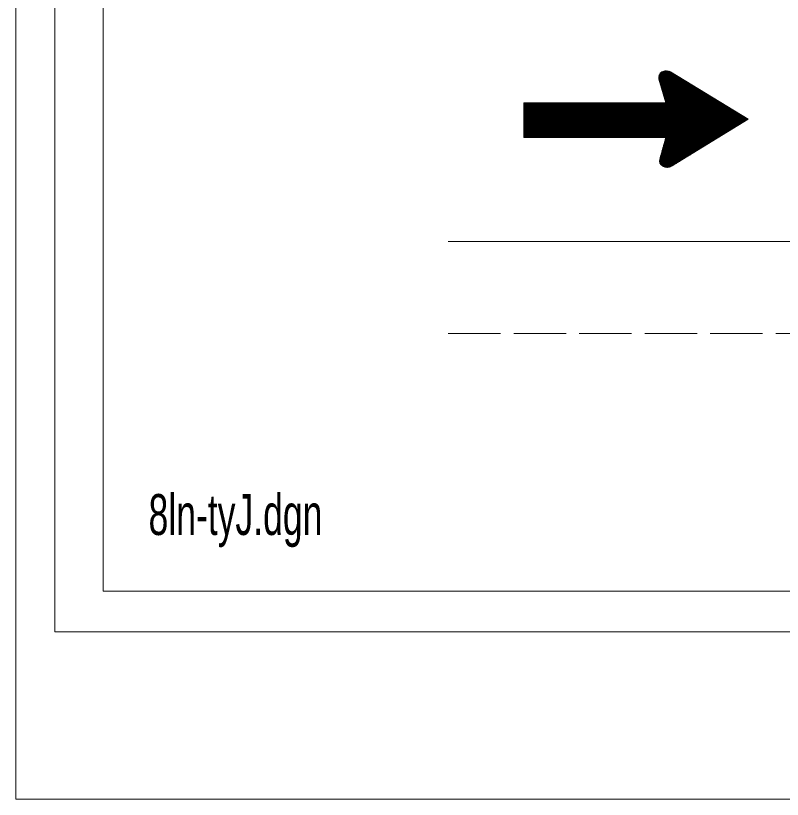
# Model space of a CAD drawing. Extents: x -431 to 1137, y -360 to 204.
# Drawn here: x 410.9 to 542.6, y -356.5 to -222 of the extents above; entities that cross this region are included whole.
import ezdxf

# ---------------------------------------------------------------- set-up
doc = ezdxf.new("R2010")
doc.units = 0
doc.header["$LTSCALE"] = 1.5
doc.linetypes.add('LONG_DASHED', pattern=[7.5, 6, -1.5])
doc.layers.add('1', color=7, linetype='Continuous', lineweight=13)

msp = doc.modelspace()

# ---------------------------------------------------------------- linework, layer by layer
at = {"layer": '1'}
for p, q in [((522.657, -231.39), (521.378, -232.54)), ((522.817, -231.424), (521.378, -232.711)), ((522.465, -231.424), (521.378, -232.364)), ((522.973, -231.456), (521.422, -232.816)), ((523.099, -231.495), (521.422, -232.959)), ((522.218, -231.495), (521.463, -232.183)), ((523.22, -231.528), (521.463, -233.064)), ((523.34, -231.567), (521.538, -233.207)), ((523.462, -231.638), (521.538, -233.311)), ((523.542, -231.704), (521.578, -233.41)), ((523.663, -231.776), (521.623, -233.52)), ((521.861, -231.666), (521.664, -231.836)), ((523.743, -231.814), (521.664, -233.685)), ((523.895, -231.875), (521.704, -233.763)), ((523.975, -231.941), (521.749, -233.906)), ((524.057, -232.018), (521.781, -234.01)), ((524.142, -232.05), (521.781, -234.11)), ((524.258, -232.122), (521.825, -234.247)), ((524.343, -232.227), (521.861, -234.389)), ((524.454, -232.266), (521.901, -234.494)), ((524.575, -232.298), (521.901, -234.599)), ((524.655, -232.364), (521.981, -234.741)), ((524.736, -232.436), (522.016, -234.847)), ((524.856, -232.508), (522.016, -234.983)), ((524.978, -232.54), (522.103, -235.089)), ((525.053, -232.645), (522.103, -235.231)), ((525.174, -232.711), (522.142, -235.33)), ((525.259, -232.751), (522.218, -235.435)), ((523.417, -231.638), (536.712, -239.772)), ((526.569, -233.559), (515.873, -242.908)), ((526.69, -233.619), (516.073, -242.908)), ((526.766, -233.685), (516.234, -242.908)), ((526.85, -233.724), (516.386, -242.908)), ((526.966, -233.801), (516.552, -242.908)), ((527.053, -233.867), (516.713, -242.908)), ((527.169, -233.934), (516.875, -242.908)), ((527.289, -234.01), (517.075, -242.908)), ((527.365, -234.043), (517.232, -242.908)), ((527.491, -234.11), (517.428, -242.908)), ((525.365, -232.816), (522.218, -235.545)), ((525.456, -232.855), (522.263, -235.678)), ((525.577, -232.926), (522.303, -235.788)), ((525.658, -232.992), (522.303, -235.886)), ((525.738, -233.036), (522.369, -236.03)), ((525.859, -233.103), (522.369, -236.135)), ((525.97, -233.207), (522.414, -236.277)), ((526.091, -233.24), (522.465, -236.377)), ((526.166, -233.311), (522.495, -236.524)), ((526.292, -233.344), (522.54, -236.629)), ((526.367, -233.41), (522.58, -236.762)), ((526.488, -233.52), (522.62, -236.833)), ((527.566, -234.18), (517.584, -242.908)), ((527.692, -234.247), (517.756, -242.908)), ((527.808, -234.323), (517.907, -242.908)), ((527.884, -234.362), (518.108, -242.908)), ((527.969, -234.389), (518.274, -242.908)), ((528.05, -234.455), (518.476, -242.908)), ((528.171, -234.561), (518.632, -242.908)), ((528.286, -234.599), (518.783, -242.908)), ((528.408, -234.676), (518.954, -242.908)), ((528.482, -234.741), (519.111, -242.908)), ((528.563, -234.808), (519.307, -242.908)), ((528.684, -234.885), (519.468, -242.908)), ((528.804, -234.907), (519.625, -242.908)), ((528.885, -234.983), (519.82, -242.908)), ((529.001, -235.056), (519.988, -242.908)), ((529.087, -235.089), (520.143, -242.908)), ((529.207, -235.154), (520.349, -242.908)), ((529.283, -235.231), (520.501, -242.908)), ((529.404, -235.304), (520.666, -242.908)), ((529.484, -235.369), (520.868, -242.908)), ((529.606, -235.402), (520.984, -242.908)), ((529.681, -235.468), (521.18, -242.908)), ((529.807, -235.545), (521.346, -242.908)), ((529.923, -235.611), (521.538, -242.908)), ((529.999, -235.678), (521.704, -242.908)), ((531.877, -236.833), (521.825, -245.627)), ((530.12, -235.716), (521.901, -242.908)), ((531.801, -236.762), (521.901, -245.49)), ((531.721, -236.69), (521.935, -245.248)), ((530.21, -235.788), (522.016, -242.908)), ((531.524, -236.591), (522.016, -244.829)), ((531.605, -236.657), (522.016, -245.072)), ((531.398, -236.524), (522.103, -244.653)), ((531.323, -236.448), (522.177, -244.444)), ((530.286, -235.853), (522.218, -242.908)), ((531.248, -236.377), (522.218, -244.268)), ((531.081, -236.344), (522.303, -244.021)), ((530.402, -235.886), (522.369, -242.908)), ((531.001, -236.277), (522.369, -243.85)), ((530.925, -236.245), (522.414, -243.635)), ((530.754, -236.135), (522.465, -243.426)), ((530.678, -236.107), (522.495, -243.261)), ((530.522, -235.964), (522.58, -242.908)), ((530.603, -236.03), (522.58, -243.007)), ((505.054, -236.938), (498.19, -242.908)), ((504.904, -236.938), (498.19, -242.798)), ((504.737, -236.938), (498.19, -242.628)), ((504.581, -236.938), (498.19, -242.485)), ((504.38, -236.938), (498.19, -242.303)), ((504.214, -236.938), (498.19, -242.133)), ((504.012, -236.938), (498.19, -242.039)), ((503.861, -236.938), (498.19, -241.891)), ((503.699, -236.938), (498.19, -241.719)), ((503.534, -236.938), (498.19, -241.582)), ((503.377, -236.938), (498.19, -241.406)), ((503.221, -236.938), (498.19, -241.263)), ((503.019, -236.938), (498.19, -241.088)), ((502.819, -236.938), (498.19, -240.95)), ((502.668, -236.938), (498.19, -240.845)), ((502.461, -236.938), (498.19, -240.669)), ((502.341, -236.938), (498.19, -240.537)), ((502.144, -236.938), (498.19, -240.355)), ((501.983, -236.938), (498.19, -240.217)), ((501.786, -236.938), (498.19, -240.041)), ((501.665, -236.938), (498.19, -239.904)), ((501.464, -236.938), (498.19, -239.772)), ((501.313, -236.938), (498.19, -239.623)), ((501.106, -236.938), (498.19, -239.453)), ((500.985, -236.938), (498.19, -239.342)), ((500.783, -236.938), (498.19, -239.166)), ((500.588, -236.938), (498.19, -239.034)), ((500.461, -236.938), (498.19, -238.858)), ((500.27, -236.938), (498.19, -238.721)), ((500.105, -236.938), (498.19, -238.578)), ((499.943, -236.938), (498.19, -238.401)), ((499.747, -236.938), (498.19, -238.263)), ((499.59, -236.938), (498.19, -238.121)), ((499.389, -236.938), (498.19, -237.945)), ((499.228, -236.938), (498.19, -237.812)), ((499.067, -236.938), (498.19, -237.669)), ((498.916, -236.938), (498.19, -237.499)), ((498.745, -236.938), (498.19, -237.395)), ((498.548, -236.938), (498.19, -237.218)), ((498.346, -236.938), (498.19, -237.075)), ((498.231, -236.938), (498.19, -236.938)), ((505.262, -236.938), (498.346, -242.908)), ((505.412, -236.938), (498.548, -242.908)), ((505.574, -236.938), (498.745, -242.908)), ((505.734, -236.938), (498.916, -242.908)), ((505.926, -236.938), (499.026, -242.908)), ((506.093, -236.938), (499.228, -242.908)), ((506.254, -236.938), (499.389, -242.908)), ((506.45, -236.938), (499.59, -242.908)), ((506.606, -236.938), (499.747, -242.908)), ((506.777, -236.938), (499.943, -242.908)), ((506.979, -236.938), (500.105, -242.908)), ((507.129, -236.938), (500.27, -242.908)), ((507.301, -236.938), (500.461, -242.908)), ((507.487, -236.938), (500.588, -242.908)), ((507.609, -236.938), (500.783, -242.908)), ((507.809, -236.938), (500.985, -242.908)), ((507.965, -236.938), (501.106, -242.908)), ((508.132, -236.938), (501.313, -242.908)), ((508.333, -236.938), (501.464, -242.908)), ((508.489, -236.938), (501.665, -242.908)), ((508.691, -236.938), (501.786, -242.908)), ((508.847, -236.938), (501.983, -242.908)), ((509.008, -236.938), (502.144, -242.908)), ((509.169, -236.938), (502.309, -242.908)), ((509.371, -236.938), (502.461, -242.908)), ((509.527, -236.938), (502.668, -242.908)), ((509.688, -236.938), (502.819, -242.908)), ((509.894, -236.938), (503.019, -242.908)), ((510.041, -236.938), (503.181, -242.908)), ((510.247, -236.938), (503.377, -242.908)), ((510.373, -236.938), (503.534, -242.908)), ((510.559, -236.938), (503.699, -242.908)), ((510.721, -236.938), (503.861, -242.908)), ((510.927, -236.938), (504.012, -242.908)), ((511.083, -236.938), (504.214, -242.908)), ((511.249, -236.938), (504.38, -242.908)), ((511.4, -236.938), (504.581, -242.908)), ((511.601, -236.938), (504.692, -242.908)), ((511.763, -236.938), (504.904, -242.908)), ((511.918, -236.938), (505.054, -242.908)), ((512.121, -236.938), (505.262, -242.908)), ((512.241, -236.938), (505.412, -242.908)), ((512.398, -236.938), (505.574, -242.908)), ((512.599, -236.938), (505.734, -242.908)), ((512.795, -236.938), (505.926, -242.908)), ((512.966, -236.938), (506.093, -242.908)), ((513.152, -236.938), (506.254, -242.908)), ((513.32, -236.938), (506.45, -242.908)), ((513.475, -236.938), (506.606, -242.908)), ((513.642, -236.938), (506.777, -242.908)), ((513.833, -236.938), (506.928, -242.908)), ((513.999, -236.938), (507.129, -242.908)), ((514.155, -236.938), (507.301, -242.908)), ((514.361, -236.938), (507.487, -242.908)), ((514.513, -236.938), (507.609, -242.908)), ((514.638, -236.938), (507.809, -242.908)), ((514.835, -236.938), (507.925, -242.908)), ((515.037, -236.938), (508.132, -242.908)), ((515.193, -236.938), (508.333, -242.908)), ((515.359, -236.938), (508.489, -242.908)), ((515.515, -236.938), (508.691, -242.908)), ((515.716, -236.938), (508.847, -242.908)), ((515.873, -236.938), (509.008, -242.908)), ((516.073, -236.938), (509.169, -242.908)), ((516.234, -236.938), (509.371, -242.908)), ((516.386, -236.938), (509.527, -242.908)), ((516.552, -236.938), (509.688, -242.908)), ((516.713, -236.938), (509.894, -242.908)), ((516.875, -236.938), (510.041, -242.908)), ((517.075, -236.938), (510.202, -242.908)), ((517.232, -236.938), (510.373, -242.908)), ((517.428, -236.938), (510.559, -242.908)), ((517.584, -236.938), (510.721, -242.908)), ((517.756, -236.938), (510.927, -242.908)), ((517.907, -236.938), (511.038, -242.908)), ((518.108, -236.938), (511.249, -242.908)), ((518.309, -236.938), (511.4, -242.908)), ((518.476, -236.938), (511.601, -242.908)), ((518.632, -236.938), (511.763, -242.908)), ((518.783, -236.938), (511.918, -242.908)), ((518.954, -236.938), (512.08, -242.908)), ((519.111, -236.938), (512.241, -242.908)), ((519.307, -236.938), (512.398, -242.908)), ((519.468, -236.938), (512.599, -242.908)), ((519.625, -236.938), (512.795, -242.908)), ((519.82, -236.938), (512.966, -242.908)), ((520.021, -236.938), (513.152, -242.908)), ((520.143, -236.938), (513.32, -242.908)), ((520.349, -236.938), (513.475, -242.908)), ((520.545, -236.938), (513.642, -242.908)), ((520.666, -236.938), (513.833, -242.908)), ((520.868, -236.938), (513.999, -242.908)), ((520.984, -236.938), (514.155, -242.908)), ((521.18, -236.938), (514.361, -242.908)), ((521.346, -236.938), (514.513, -242.908)), ((521.538, -236.938), (514.638, -242.908)), ((521.704, -236.938), (514.835, -242.908)), ((521.901, -236.938), (515.037, -242.908)), ((522.016, -236.938), (515.193, -242.908)), ((522.218, -236.938), (515.359, -242.908)), ((522.369, -236.938), (515.515, -242.908)), ((522.58, -236.938), (515.716, -242.908)), ((532.401, -237.153), (521.538, -246.639)), ((532.517, -237.18), (521.538, -246.81)), ((532.603, -237.251), (521.538, -246.953)), ((532.719, -237.323), (521.538, -247.096)), ((532.839, -237.395), (521.538, -247.195)), ((532.325, -237.114), (521.578, -246.431)), ((532.92, -237.422), (521.623, -247.339)), ((532.204, -237.003), (521.664, -246.249)), ((532.994, -237.499), (521.664, -247.448)), ((532.114, -236.938), (521.704, -246.051)), ((533.081, -237.598), (521.749, -247.515)), ((531.998, -236.905), (521.781, -245.87)), ((533.196, -237.631), (521.781, -247.581)), ((533.317, -237.736), (521.901, -247.685)), ((533.438, -237.736), (521.981, -247.757)), ((533.518, -237.812), (522.062, -247.861)), ((533.635, -237.879), (522.177, -247.895)), ((533.751, -237.945), (522.303, -247.933)), ((533.841, -237.989), (522.414, -248)), ((533.916, -238.094), (522.58, -248)), ((534.038, -238.16), (522.696, -248.032)), ((534.118, -238.192), (522.863, -248.032)), ((534.193, -238.263), (523.099, -248)), ((534.32, -238.291), (523.34, -247.933)), ((534.44, -238.401), (523.774, -247.685)), ((534.551, -238.44), (524.343, -247.339)), ((534.632, -238.473), (524.936, -246.992)), ((534.722, -238.578), (525.486, -246.601)), ((534.834, -238.643), (526.091, -246.287)), ((534.949, -238.688), (526.69, -245.94)), ((535.08, -238.753), (527.253, -245.556)), ((535.15, -238.787), (527.808, -245.209)), ((535.237, -238.858), (528.408, -244.829)), ((535.312, -238.918), (529.001, -244.504)), ((535.433, -238.996), (529.53, -244.13)), ((535.513, -239.067), (530.12, -243.81)), ((535.674, -239.139), (530.678, -243.426)), ((535.714, -239.204), (531.323, -243.084)), ((535.836, -239.249), (531.877, -242.7)), ((535.952, -239.315), (532.441, -242.347)), ((536.067, -239.381), (532.994, -242)), ((536.193, -239.453), (533.594, -241.648)), ((536.269, -239.48), (534.193, -241.302)), ((536.712, -239.772), (523.578, -247.823)), ((536.344, -239.557), (534.753, -240.916)), ((536.435, -239.623), (535.312, -240.603)), ((536.555, -239.662), (535.911, -240.217)), ((536.632, -239.728), (536.511, -239.865)), ((485.218, -260.733), (844.464, -260.733))]:
    msp.add_line(p, q, dxfattribs=at)
at = {"layer": '1', "linetype": 'LONG_DASHED'}
msp.add_line((485.218, -276.543), (844.464, -276.543), dxfattribs=at)
at = {"layer": '1'}
for points in [[(1136.948, 204.458), (1136.948, -356.542), (410.948, -356.542), (410.948, 204.458)], [(417.678, -327.767), (1129.232, -327.767), (1129.232, 197.875), (417.678, 197.875)], [(1121.794, 190.258), (425.998, 190.258), (425.998, -320.784), (1121.794, -320.784)]]:
    msp.add_lwpolyline(points, close=True, dxfattribs=at)
msp.add_lwpolyline([(521.538, -246.601), (522.62, -242.908), (498.19, -242.908), (498.19, -236.938), (522.62, -236.938), (521.422, -232.855)], dxfattribs=at)
for centre, major_axis, start_param, end_param in [((522.679, -232.564), (1.302, 0), 0.9596776, 3.3984012), ((522.809, -246.897), (-1.302, 0), 6.0300865, 8.4672401)]:
    msp.add_ellipse(centre, major_axis=major_axis, ratio=0.874198, start_param=start_param, end_param=end_param, dxfattribs=at)

# ---------------------------------------------------------------- texts
at = {"layer": '1', "width": 0.65}
msp.add_text('8ln-tyJ.dgn', height=7.021, dxfattribs=at).set_placement((433.768, -311.146))

doc.saveas('drawing.dxf')
